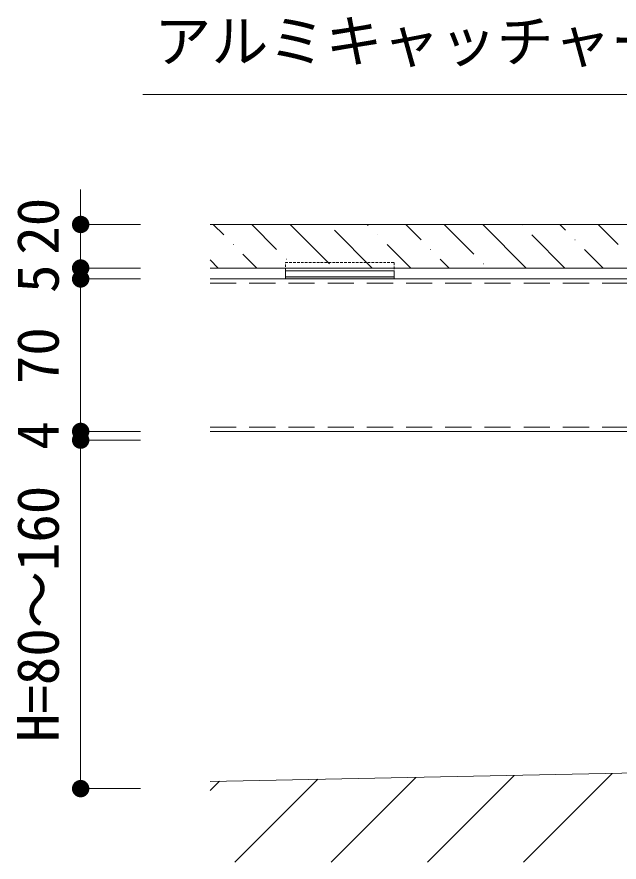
# Model space of a CAD drawing. Units: millimetres, scale not verified. Extents: x -4007 to 4007, y -2741 to 2832.
# Drawn here: x 102 to 655, y -1932 to -1155 of the extents above; entities that cross this region are included whole.
import ezdxf
from ezdxf.enums import TextEntityAlignment as Align

# ---------------------------------------------------------------- set-up
doc = ezdxf.new("R2010")
doc.units = ezdxf.units.MM
doc.header["$LTSCALE"] = 20
doc.linetypes.add('DASHED1', pattern=[1.8, 1.2, -0.6])
for name, color, linetype, lineweight in [('0-4_0-A11-寸法_詳細', 5, 'Continuous', 9), ('0-5_0', 7, 'Continuous', 9), ('0-8_A-B03-文字_書込_小', 7, 'Continuous', 9), ('0-9_A-E01-仕上太線', 5, 'Continuous', 9), ('0-C_A-D09-金物_鋼材', 1, 'Continuous', 9), ('0-F_A-C03-壁種別', 4, 'Continuous', 9), ('1-1_ｱﾙﾐ', 1, 'Continuous', 9), ('1-2_A-C02-ハッチング', 134, 'Continuous', 9)]:
    doc.layers.add(name, color=color, linetype=linetype, lineweight=lineweight)
doc.styles.add('ＭＳ ゴシック', font='')
doc.styles.get('ＭＳ ゴシック').set_extended_font_data('MS Gothic')

# ---------------------------------------------------------------- blocks, each defined once
blk = doc.blocks.new('_Dot')
at = {"layer": '0-5_0'}
blk.add_line((-10, 0), (-20, 0), dxfattribs=at)
for points in [[(0, 0), (-3.09, 9.51), (-1.87, 9.82)], [(0, 0), (-1.87, 9.82), (-0.63, 9.98)], [(0, 0), (-0.63, 9.98), (0.63, 9.98)], [(0, 0), (0.63, 9.98), (1.87, 9.82)], [(0, 0), (1.87, 9.82), (3.09, 9.51)], [(0, 0), (-10, 0), (-9.92, 1.25)], [(0, 0), (-9.92, -1.25), (-10, 0)], [(0, 0), (-9.92, 1.25), (-9.69, 2.49)], [(0, 0), (-9.69, -2.49), (-9.92, -1.25)], [(0, 0), (-9.69, 2.49), (-9.3, 3.68)], [(0, 0), (-9.3, -3.68), (-9.69, -2.49)], [(0, 0), (-9.3, 3.68), (-8.76, 4.82)], [(0, 0), (-8.76, -4.82), (-9.3, -3.68)], [(0, 0), (-8.76, 4.82), (-8.09, 5.88)], [(0, 0), (-8.09, -5.88), (-8.76, -4.82)], [(0, 0), (-8.09, 5.88), (-7.29, 6.85)], [(0, 0), (-7.29, -6.85), (-8.09, -5.88)], [(0, 0), (-7.29, 6.85), (-6.37, 7.71)], [(0, 0), (-6.37, -7.71), (-7.29, -6.85)], [(0, 0), (-6.37, 7.71), (-5.36, 8.44)], [(0, 0), (-5.36, -8.44), (-6.37, -7.71)], [(0, 0), (-5.36, 8.44), (-4.26, 9.05)], [(0, 0), (-4.26, -9.05), (-5.36, -8.44)], [(0, 0), (-4.26, 9.05), (-3.09, 9.51)], [(0, 0), (-3.09, -9.51), (-4.26, -9.05)], [(0, 0), (-1.87, -9.82), (-3.09, -9.51)], [(0, 0), (-0.63, -9.98), (-1.87, -9.82)], [(0, 0), (0.63, -9.98), (-0.63, -9.98)], [(0, 0), (3.09, 9.51), (4.26, 9.05)], [(0, 0), (4.26, 9.05), (5.36, 8.44)], [(0, 0), (5.36, 8.44), (6.37, 7.71)], [(0, 0), (6.37, 7.71), (7.29, 6.85)], [(0, 0), (7.29, 6.85), (8.09, 5.88)], [(0, 0), (8.09, 5.88), (8.76, 4.82)], [(0, 0), (8.76, 4.82), (9.3, 3.68)], [(0, 0), (9.3, 3.68), (9.69, 2.49)], [(0, 0), (9.69, 2.49), (9.92, 1.25)], [(0, 0), (9.92, 1.25), (10, 0)], [(0, 0), (1.87, -9.82), (0.63, -9.98)], [(0, 0), (3.09, -9.51), (1.87, -9.82)], [(0, 0), (4.26, -9.05), (3.09, -9.51)], [(0, 0), (5.36, -8.44), (4.26, -9.05)], [(0, 0), (6.37, -7.71), (5.36, -8.44)], [(0, 0), (7.29, -6.85), (6.37, -7.71)], [(0, 0), (8.09, -5.88), (7.29, -6.85)], [(0, 0), (8.76, -4.82), (8.09, -5.88)], [(0, 0), (9.3, -3.68), (8.76, -4.82)], [(0, 0), (9.69, -2.49), (9.3, -3.68)], [(0, 0), (9.92, -1.25), (9.69, -2.49)], [(0, 0), (10, 0), (9.92, -1.25)]]:
    blk.add_solid(points, dxfattribs=at)
blk = doc.blocks.new('プレートA-C')
at = {"layer": '0-5_0', "linetype": 'DASHED1'}
blk.add_lwpolyline([(-500, 130), (500, 130), (500, 54.1), (-500, 54.1)], close=True, dxfattribs=at)
at = {"layer": '0-5_0'}
blk.add_lwpolyline([(-500, 54.1), (500, 54.1), (500, 0), (-500, 0)], close=True, dxfattribs=at)
blk = doc.blocks.new('G$C93F2C324')
at = {"layer": '0-5_0'}
blk.add_lwpolyline([(-500, 20), (500, 20), (500, 0), (-500, 0)], close=True, dxfattribs=at)
at = {"layer": '1-2_A-C02-ハッチング'}
blk.add_solid([(-500, 20), (-500, 0), (500, 20), (500, 0)], dxfattribs=at)
at = {"layer": '0-C_A-D09-金物_鋼材'}
blk.add_blockref('プレートA-C', (0, 20), dxfattribs=at)

msp = doc.modelspace()

# ---------------------------------------------------------------- linework, layer by layer
at = {"layer": '0-4_0-A11-寸法_詳細'}
for p, q in [((160.32, -1330.1), (160.32, -1314.1)), ((215.18, -1346.1), (160.32, -1346.1)), ((160.32, -1386.1), (160.32, -1346.1)), ((160.32, -1370.1), (160.32, -1354.1)), ((215.18, -1386.1), (160.32, -1386.1)), ((215.18, -1386.1), (160.32, -1386.1)), ((160.32, -1396.1), (160.32, -1386.1)), ((215.18, -1396.1), (160.32, -1396.1)), ((215.18, -1396.1), (160.32, -1396.1)), ((160.32, -1402.1), (160.32, -1418.1)), ((160.32, -1412.1), (160.32, -1428.1)), ((160.32, -1520.1), (160.32, -1412.1)), ((160.32, -1520.1), (160.32, -1504.1)), ((215.18, -1536.1), (160.32, -1536.1)), ((215.18, -1536.1), (160.32, -1536.1)), ((160.32, -1544.1), (160.32, -1536.1)), ((215.18, -1544.1), (160.32, -1544.1)), ((215.18, -1544.1), (160.32, -1544.1)), ((160.32, -1560.1), (160.32, -1848.1)), ((160.32, -1560.1), (160.32, -1576.1)), ((215.18, -1864.1), (160.32, -1864.1))]:
    msp.add_line(p, q, dxfattribs=at)
at = {"layer": '0-8_A-B03-文字_書込_小'}
msp.add_lwpolyline([(217.49, -1226.7), (720.17, -1226.7), (872.48, -1483.66)], dxfattribs=at)
at = {"layer": '0-9_A-E01-仕上太線', "color": 4}
msp.add_line((3798.99, -1787.13), (279.18, -1857.52), dxfattribs=at)
msp.add_lwpolyline([(279.18, -1386.1), (1238.32, -1386.1), (1238.32, -1346.1), (279.18, -1346.1)], dxfattribs=at)
at = {"layer": '0-F_A-C03-壁種別'}
for p, q in [((390.36, -1931.56), (468.18, -1853.74)), ((478.75, -1931.56), (558.37, -1851.94)), ((567.14, -1931.56), (648.56, -1850.14)), ((279.18, -1865.97), (287.79, -1857.35)), ((301.97, -1931.56), (377.99, -1855.55))]:
    msp.add_line(p, q, dxfattribs=at)
at = {"layer": '1-1_ｱﾙﾐ'}
for p, q in [((279.18, -1396.1), (3798.99, -1396.1)), ((279.18, -1536.1), (829.18, -1536.1))]:
    msp.add_line(p, q, dxfattribs=at)
at = {"layer": '1-1_ｱﾙﾐ', "color": 4, "linetype": 'DASHED1'}
for p, q in [((279.18, -1400.1), (3798.99, -1400.1)), ((279.18, -1532.1), (829.18, -1532.1))]:
    msp.add_line(p, q, dxfattribs=at)
at = {"layer": '1-2_A-C02-ハッチング'}
for p, q in [((291.68, -1355.72), (282.06, -1346.1)), ((340.3, -1368.98), (317.42, -1346.1)), ((388.91, -1382.24), (352.77, -1346.1)), ((424.26, -1346.88), (423.48, -1346.1)), ((472.88, -1360.14), (458.84, -1346.1)), ((521.49, -1373.4), (494.19, -1346.1)), ((569.55, -1386.1), (529.55, -1346.1)), ((565.69, -1346.88), (565.89, -1346.88)), ((605.46, -1351.3), (600.26, -1346.1)), ((654.07, -1364.56), (635.61, -1346.1)), ((428.13, -1386.1), (393.33, -1351.3)), ((433.1, -1355.72), (433.3, -1355.72)), ((604.9, -1386.1), (574.52, -1355.72)), ((300.52, -1364.56), (300.72, -1364.56)), ((463.48, -1386.1), (441.94, -1364.56)), ((614.3, -1360.14), (614.5, -1360.14)), ((322.06, -1386.1), (309.36, -1373.4)), ((481.72, -1368.98), (481.92, -1368.98)), ((640.26, -1386.1), (623.14, -1368.98)), ((286.71, -1386.1), (279.18, -1378.57)), ((349.13, -1377.82), (349.33, -1377.82)), ((498.84, -1386.1), (490.56, -1377.82)), ((530.33, -1382.24), (530.53, -1382.24))]:
    msp.add_line(p, q, dxfattribs=at)

# ---------------------------------------------------------------- block references
at = {"layer": '0-4_0-A11-寸法_詳細', "xscale": 0.8, "yscale": 0.8}
for p, rotation in [((160.32, -1346.1), 270), ((160.32, -1386.1), 270), ((160.32, -1386.1), 90), ((160.32, -1396.1), 90), ((160.32, -1396.1), 90), ((160.32, -1536.1), 270), ((160.32, -1536.1), 270), ((160.32, -1544.1), 90), ((160.32, -1544.1), 90), ((160.32, -1864.1), 270)]:
    msp.add_blockref('_Dot', p, dxfattribs=dict(at, rotation=rotation))
at = {"layer": '0-C_A-D09-金物_鋼材', "xscale": 0.1, "yscale": 0.1}
msp.add_blockref('G$C93F2C324', (398.32, -1396.1), dxfattribs=at)

# ---------------------------------------------------------------- texts
at = {"layer": '0-4_0-A11-寸法_詳細', "style": 'ＭＳ ゴシック'}
for s, p in [('20', (151.72, -1373.85)), ('5', (151.72, -1408.98)), ('70', (151.72, -1492.7)), ('4', (151.72, -1552.99)), ('H=80～160', (151.72, -1821.34))]:
    msp.add_text(s, height=38.42, rotation=90, dxfattribs=at).set_placement(p, align=Align.BOTTOM_LEFT)
at = {"layer": '0-8_A-B03-文字_書込_小', "style": 'ＭＳ ゴシック'}
msp.add_text('アルミキャッチャー', height=38.42, dxfattribs=at).set_placement((227.93, -1208.47), align=Align.BOTTOM_LEFT)

doc.saveas('drawing.dxf')
